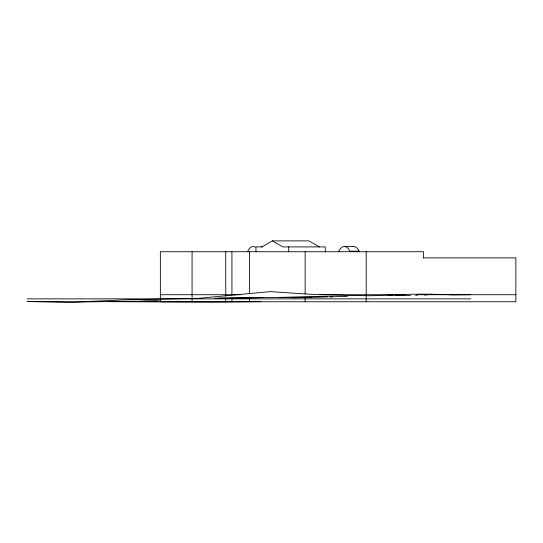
<?xml version="1.0" encoding="UTF-8"?>
<svg xmlns="http://www.w3.org/2000/svg" width="543" height="543" viewBox="0 0 543 543"><rect width="100%" height="100%" fill="white"/><g stroke="black" fill="none" stroke-linecap="round" stroke-linejoin="round"><path stroke-width="0.81" d="M261.896 246.909L272.342 240.882L308.953 240.882L319.399 246.909M291.978 297.829L311.166 297.32M410.569 295.494L394.693 295.48M415.497 295.324L417.139 295.27M424.524 295.005L426.988 294.924M330.273 296.926L332.744 296.865M214.709 298.263L262.995 297.598M279.245 297.421L327.28 296.763M451.824 294.693L470.754 294.659L450.839 294.822A840.245 567.659 47.2 0 0 390.872 295.025L371.1 295.752L350.954 295.514L310.616 294.306L270.482 291.618L198.399 298.317L125.358 299.831L75.674 302.037L27.15 301.541L67.685 302.118L157.782 300.998M260.844 301.63L210.908 302.118L108.797 301.67M218.639 298.188L347.344 296.505M141.295 301.182L160.239 300.971M344.371 246.522L353.649 246.522M262.636 246.909L255.977 246.909L255.977 251.728M423.194 257.871L515.85 257.871L515.85 301.759L160.355 301.759L160.355 251.728L423.425 251.728L423.425 257.871M160.355 294.72L240.284 294.72M319.562 294.72L405.085 294.72M416.922 294.72L515.85 294.72M27.15 298.867L470.754 298.867M387.974 295.412L393.01 295.467M272.342 240.882L282.794 246.909L325.311 246.909L325.311 251.945M366.192 251.728L366.192 301.759M359.418 251.728L359.418 251.192L349.767 251.192A9.747 6.319 -90 0 0 338.975 251.192L338.601 251.728M350.14 251.192L350.14 251.728M305.146 251.728L305.146 293.878M305.146 297.069L305.146 301.759M288.706 246.909L288.706 251.728M249.475 251.728L249.475 293.878M249.475 297.069L249.475 301.759M247.493 251.728L247.866 251.192A9.747 6.319 -90 0 1 255.38 247.085M231.929 251.728L231.929 294.72M231.929 297.849L231.929 301.759M225.745 251.728L225.745 296.281M225.745 298.63L225.745 301.759M192.073 251.728L192.073 301.759M261.475 246.665A9.747 6.319 -90 0 1 262.547 246.522M352.577 246.665A9.747 6.319 90 0 1 359.045 251.192"/></g></svg>
